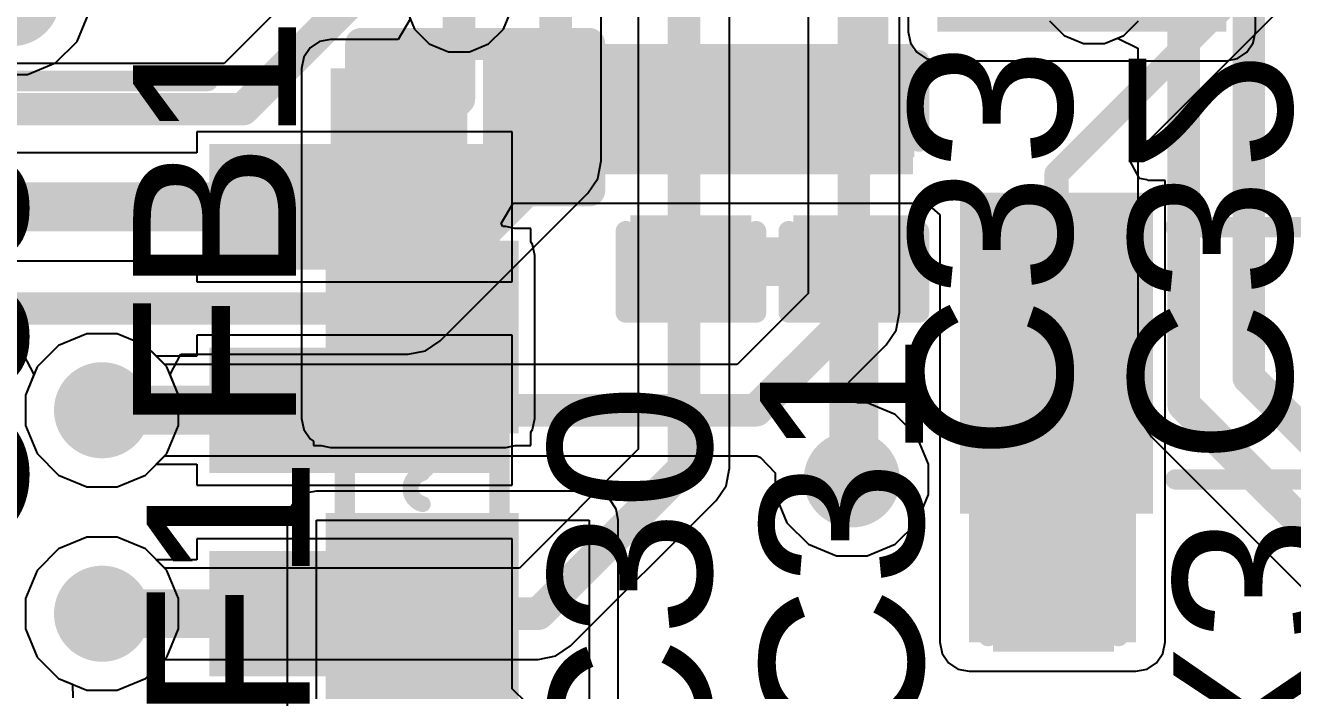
# Model space of a CAD drawing. Header units: inches. Extents: x 0 to 5376, y 0 to 5416.
# Drawn here: x 27.85 to 35.76, y 15.22 to 19.37 of the extents above; entities that cross this region are included whole.
import ezdxf

# ---------------------------------------------------------------- set-up
doc = ezdxf.new("R2010")
doc.units = ezdxf.units.IN
for name, color, linetype in [('Bottom Layer', 5, 'Continuous'), ('Bottom Overlay', 54, 'Continuous'), ('Bottom Paste', 16, 'Continuous'), ('Bottom Solder', 6, 'Continuous'), ('Layer 1', 16, 'Continuous'), ('Layer 2', 76, 'Continuous'), ('Top Layer', 1, 'Continuous'), ('Top Overlay', 2, 'Continuous'), ('Top Paste', 8, 'Continuous'), ('Top Solder', 216, 'Continuous'), ('Via Holes', 16, 'Continuous')]:
    doc.layers.add(name, color=color, linetype=linetype)
doc.styles.add('Arial', font='', dxfattribs={"height": 0.2})
doc.styles.get('Arial').set_extended_font_data('Arial')

msp = doc.modelspace()

# ---------------------------------------------------------------- hatches: boundary and pattern name
at = {"layer": 'Bottom Layer'}
for points in [[(35.3442, 20.2186), (33.5408, 20.2186), (33.5408, 19.3296), (35.3442, 19.3296)], [(29.1, 18.5274), (30.71, 18.5274), (30.71, 17.9474), (29.1, 17.9474)], [(29.1, 17.2574), (30.71, 17.2574), (30.71, 16.6774), (29.1, 16.6774)], [(29.1, 15.9874), (30.71, 15.9874), (30.71, 15.4074), (29.1, 15.4074)]]:
    msp.add_hatch(color=5, dxfattribs=at).paths.add_polyline_path(points)
h = msp.add_hatch(color=5, dxfattribs=at)
edge = h.paths.add_edge_path()
edge.add_arc((27.7693, 19.5401), 0.3, 0, 360)
h = msp.add_hatch(color=5, dxfattribs=at)
edge = h.paths.add_edge_path()
edge.add_arc((28.3302, 16.9674), 0.3, 0, 360)
h = msp.add_hatch(color=5, dxfattribs=at)
edge = h.paths.add_edge_path()
edge.add_arc((33.0074, 16.5356), 0.3, 0, 360)
h = msp.add_hatch(color=5, dxfattribs=at)
edge = h.paths.add_edge_path()
edge.add_arc((28.3302, 15.6974), 0.3, 0, 360)
at = {"layer": 'Bottom Paste'}
for points in [[(29.1, 18.5274), (30.71, 18.5274), (30.71, 17.9474), (29.1, 17.9474)], [(29.1, 17.2574), (30.71, 17.2574), (30.71, 16.6774), (29.1, 16.6774)], [(29.1, 15.9874), (30.71, 15.9874), (30.71, 15.4074), (29.1, 15.4074)]]:
    msp.add_hatch(color=16, dxfattribs=at).paths.add_polyline_path(points)
at = {"layer": 'Bottom Solder'}
for points in [[(28.9984, 18.629), (30.8116, 18.629), (30.8116, 17.8458), (28.9984, 17.8458)], [(28.9984, 17.359), (30.8116, 17.359), (30.8116, 16.5758), (28.9984, 16.5758)], [(28.9984, 16.089), (30.8116, 16.089), (30.8116, 15.3058), (28.9984, 15.3058)]]:
    msp.add_hatch(color=6, dxfattribs=at).paths.add_polyline_path(points)
at = {"layer": 'Layer 1'}
h = msp.add_hatch(color=16, dxfattribs=at)
edge = h.paths.add_edge_path()
edge.add_arc((27.7693, 19.5401), 0.3, 0, 360)
h = msp.add_hatch(color=16, dxfattribs=at)
edge = h.paths.add_edge_path()
edge.add_arc((28.3302, 16.9674), 0.3, 0, 360)
h = msp.add_hatch(color=16, dxfattribs=at)
edge = h.paths.add_edge_path()
edge.add_arc((33.0074, 16.5356), 0.3, 0, 360)
h = msp.add_hatch(color=16, dxfattribs=at)
edge = h.paths.add_edge_path()
edge.add_arc((28.3302, 15.6974), 0.3, 0, 360)
at = {"layer": 'Layer 2'}
h = msp.add_hatch(color=76, dxfattribs=at)
edge = h.paths.add_edge_path()
edge.add_arc((27.7693, 19.5401), 0.3, 0, 360)
h = msp.add_hatch(color=76, dxfattribs=at)
edge = h.paths.add_edge_path()
edge.add_arc((28.3302, 16.9674), 0.3, 0, 360)
h = msp.add_hatch(color=76, dxfattribs=at)
edge = h.paths.add_edge_path()
edge.add_arc((33.0074, 16.5356), 0.3, 0, 360)
h = msp.add_hatch(color=76, dxfattribs=at)
edge = h.paths.add_edge_path()
edge.add_arc((28.3302, 15.6974), 0.3, 0, 360)
at = {"layer": 'Top Layer'}
h = msp.add_hatch(color=1, dxfattribs=at)
edge = h.paths.add_edge_path()
edge.add_arc((27.7693, 19.5401), 0.3, 0, 360)
for points in [[(33.3884, 19.2536), (30.7722, 19.2536), (30.7722, 18.4406), (33.3884, 18.4406)], [(30.5182, 19.101), (29.7562, 19.101), (29.7562, 16.9166), (30.5182, 16.9166)], [(30.1078, 19.0964), (30.5078, 19.0964), (30.5078, 18.4964), (30.1078, 18.4964)], [(30.8078, 19.0964), (31.2078, 19.0964), (31.2078, 18.4964), (30.8078, 18.4964)], [(32.3215, 18.6059), (31.6865, 18.6059), (31.6865, 19.0631), (32.3215, 19.0631)], [(33.3375, 18.6059), (32.7025, 18.6059), (32.7025, 19.0631), (33.3375, 19.0631)], [(34.7798, 18.2372), (33.7384, 18.2372), (33.7384, 15.5194), (34.7798, 15.5194)], [(34.7846, 16.4232), (33.7846, 16.4232), (33.7846, 18.2232), (34.7846, 18.2232)], [(32.3215, 17.6661), (31.6865, 17.6661), (31.6865, 18.1233), (32.3215, 18.1233)], [(33.3375, 17.6661), (32.7025, 17.6661), (32.7025, 18.1233), (33.3375, 18.1233)], [(30.8484, 17.9326), (29.7562, 17.9326), (29.7562, 16.9166), (30.8484, 16.9166)], [(30.8276, 17.9248), (30.8276, 16.9248), (29.8276, 16.9248), (29.8276, 17.9248)], [(30.8276, 16.2248), (30.8276, 15.2248), (29.8276, 15.2248), (29.8276, 16.2248)], [(33.9471, 15.977), (34.5821, 15.977), (34.5821, 15.5198), (33.9471, 15.5198)]]:
    msp.add_hatch(color=1, dxfattribs=at).paths.add_polyline_path(points)
h = msp.add_hatch(color=1, dxfattribs=at)
edge = h.paths.add_edge_path()
edge.add_arc((28.3302, 16.9674), 0.3, 0, 360)
h = msp.add_hatch(color=1, dxfattribs=at)
edge = h.paths.add_edge_path()
edge.add_arc((33.0074, 16.5356), 0.3, 0, 360)
h = msp.add_hatch(color=1, dxfattribs=at)
edge = h.paths.add_edge_path()
edge.add_arc((28.3302, 15.6974), 0.3, 0, 360)
at = {"layer": 'Top Paste'}
for points in [[(30.1078, 19.0964), (30.5078, 19.0964), (30.5078, 18.4964), (30.1078, 18.4964)], [(30.8078, 19.0964), (31.2078, 19.0964), (31.2078, 18.4964), (30.8078, 18.4964)], [(32.3215, 18.6059), (31.6865, 18.6059), (31.6865, 19.0631), (32.3215, 19.0631)], [(33.3375, 18.6059), (32.7025, 18.6059), (32.7025, 19.0631), (33.3375, 19.0631)], [(34.7846, 16.4232), (33.7846, 16.4232), (33.7846, 18.2232), (34.7846, 18.2232)], [(32.3215, 17.6661), (31.6865, 17.6661), (31.6865, 18.1233), (32.3215, 18.1233)], [(33.3375, 17.6661), (32.7025, 17.6661), (32.7025, 18.1233), (33.3375, 18.1233)], [(30.8276, 17.9248), (30.8276, 16.9248), (29.8276, 16.9248), (29.8276, 17.9248)], [(30.8276, 16.2248), (30.8276, 15.2248), (29.8276, 15.2248), (29.8276, 16.2248)], [(33.9471, 15.977), (34.5821, 15.977), (34.5821, 15.5198), (33.9471, 15.5198)]]:
    msp.add_hatch(color=8, dxfattribs=at).paths.add_polyline_path(points)
at = {"layer": 'Top Solder'}
for points in [[(30.0062, 19.198), (30.6094, 19.198), (30.6094, 18.3948), (30.0062, 18.3948)], [(30.7062, 19.198), (31.3094, 19.198), (31.3094, 18.3948), (30.7062, 18.3948)], [(32.3815, 18.5459), (31.6265, 18.5459), (31.6265, 19.1231), (32.3815, 19.1231)], [(33.3975, 18.5459), (32.6425, 18.5459), (32.6425, 19.1231), (33.3975, 19.1231)], [(34.8862, 16.3216), (33.683, 16.3216), (33.683, 18.3248), (34.8862, 18.3248)], [(32.3815, 17.6061), (31.6265, 17.6061), (31.6265, 18.1833), (32.3815, 18.1833)], [(33.3975, 17.6061), (32.6425, 17.6061), (32.6425, 18.1833), (33.3975, 18.1833)], [(30.9292, 18.0264), (30.9292, 16.8232), (29.726, 16.8232), (29.726, 18.0264)], [(30.9292, 16.3264), (30.9292, 15.1232), (29.726, 15.1232), (29.726, 16.3264)], [(33.8871, 16.037), (34.6421, 16.037), (34.6421, 15.4598), (33.8871, 15.4598)]]:
    msp.add_hatch(color=216, dxfattribs=at).paths.add_polyline_path(points)
at = {"layer": 'Via Holes'}
h = msp.add_hatch(color=7, dxfattribs=at)
edge = h.paths.add_edge_path()
edge.add_arc((28.3302, 16.9674), 0.15, 0, 360)
h = msp.add_hatch(color=7, dxfattribs=at)
edge = h.paths.add_edge_path()
edge.add_arc((33.0074, 16.5356), 0.15, 0, 360)
h = msp.add_hatch(color=7, dxfattribs=at)
edge = h.paths.add_edge_path()
edge.add_arc((28.3302, 15.6974), 0.15, 0, 360)

# ---------------------------------------------------------------- linework, layer by layer
at = {"layer": 'Bottom Layer'}
for p, q in [((33.3595, 20.2186), (33.3595, 19.3296)), ((35.5255, 19.3296), (35.5255, 20.2186)), ((30.2284, 19.4674), (30.2783, 19.3469)), ((30.8341, 19.3469), (30.884, 19.4674)), ((30.2783, 19.3469), (30.3705, 19.2547)), ((30.7419, 19.2547), (30.8341, 19.3469)), ((33.3595, 19.3296), (33.3733, 19.2602)), ((35.5117, 19.2602), (35.5255, 19.3296)), ((30.3705, 19.2547), (30.491, 19.2048)), ((30.6214, 19.2048), (30.7419, 19.2547)), ((33.3733, 19.2602), (33.4126, 19.2014)), ((35.4724, 19.2014), (35.5117, 19.2602)), ((30.491, 19.2048), (30.6214, 19.2048)), ((33.4126, 19.2014), (33.4714, 19.1621)), ((33.4714, 19.1621), (33.5408, 19.1483)), ((33.5408, 19.1483), (35.3442, 19.1483)), ((35.3442, 19.1483), (35.4136, 19.1621)), ((35.4136, 19.1621), (35.4724, 19.2014)), ((30.8878, 18.7052), (28.9222, 18.7052)), ((28.9222, 18.7052), (28.9222, 18.5741)), ((30.8878, 17.7696), (30.8878, 18.7052)), ((28.9222, 18.5741), (27.3774, 18.5741)), ((27.3687, 17.9007), (28.9222, 17.9007)), ((28.9222, 17.9007), (28.9222, 17.7696)), ((28.9222, 17.7696), (30.8878, 17.7696)), ((28.2352, 17.4452), (28.0595, 17.3725)), ((28.4252, 17.4452), (28.2352, 17.4452)), ((28.6008, 17.3725), (28.4252, 17.4452)), ((30.8878, 17.4352), (28.9222, 17.4352)), ((28.9222, 17.4352), (28.9222, 17.3041)), ((30.8878, 16.4996), (30.8878, 17.4352)), ((28.0595, 17.3725), (27.9251, 17.2381)), ((28.6692, 17.3041), (28.6008, 17.3725)), ((27.9251, 17.2381), (27.8524, 17.0624)), ((28.9222, 17.3041), (28.6692, 17.3041)), ((27.8524, 17.0624), (27.8524, 16.8724)), ((27.8524, 16.8724), (27.9251, 16.6967)), ((27.9251, 16.6967), (28.0595, 16.5623)), ((28.6008, 16.5623), (28.6692, 16.6307)), ((28.6692, 16.6307), (28.9222, 16.6307)), ((28.9222, 16.6307), (28.9222, 16.4996)), ((28.0595, 16.5623), (28.2352, 16.4896)), ((28.4252, 16.4896), (28.6008, 16.5623)), ((28.2352, 16.4896), (28.4252, 16.4896)), ((28.9222, 16.4996), (30.8878, 16.4996)), ((28.2352, 16.1752), (28.0595, 16.1025)), ((28.4252, 16.1752), (28.2352, 16.1752)), ((28.6008, 16.1025), (28.4252, 16.1752)), ((30.8878, 16.1652), (28.9222, 16.1652)), ((28.9222, 16.1652), (28.9222, 16.0341)), ((30.8878, 15.2689), (30.8878, 16.1652)), ((28.0595, 16.1025), (27.9251, 15.9681)), ((28.6692, 16.0341), (28.6008, 16.1025)), ((28.9222, 16.0341), (28.6692, 16.0341)), ((27.9251, 15.9681), (27.8524, 15.7924)), ((27.8524, 15.7924), (27.8524, 15.6024)), ((27.8524, 15.6024), (27.9251, 15.4267)), ((27.9251, 15.4267), (28.0595, 15.2923)), ((28.0595, 15.2923), (28.1456, 15.2567)), ((30.8878, 15.2296), (30.8878, 15.2689)), ((28.1456, 15.2567), (28.1485, 15.1715)), ((30.9785, 15.1419), (30.8878, 15.2296))]:
    msp.add_line(p, q, dxfattribs=at)
for points in [[(27.0384, 18.2374, 0.3048, 0.3048, 0), (29.905, 18.2374, 0.3048, 0.3048, 0)], [(28.3302, 16.9674, 0.3048, 0.3048, 0), (29.905, 16.9674, 0.3048, 0.3048, 0)], [(28.3302, 15.6974, 0.3048, 0.3048, 0), (29.905, 15.6974, 0.3048, 0.3048, 0)]]:
    msp.add_lwpolyline(points, format="xyseb", dxfattribs=at)
for points in [[(29.8288, 18.2374, 0.1524, 0.1524, 1), (29.9812, 18.2374, 0.1524, 0.1524, 1)], [(28.254, 16.9674, 0.1524, 0.1524, 1), (28.4064, 16.9674, 0.1524, 0.1524, 1)], [(29.8288, 16.9674, 0.1524, 0.1524, 1), (29.9812, 16.9674, 0.1524, 0.1524, 1)], [(28.254, 15.6974, 0.1524, 0.1524, 1), (28.4064, 15.6974, 0.1524, 0.1524, 1)], [(29.8288, 15.6974, 0.1524, 0.1524, 1), (29.9812, 15.6974, 0.1524, 0.1524, 1)]]:
    msp.add_lwpolyline(points, format="xyseb", close=True, dxfattribs=at)
at = {"layer": 'Bottom Overlay'}
msp.add_lwpolyline([(23.61, 19.0224, 0.127, 0.127, 0), (28.99, 19.0224, 0.127, 0.127, 0)], format="xyseb", dxfattribs=at)
msp.add_lwpolyline([(28.9582, 19.0224, 0.0635, 0.0635, 1), (29.0217, 19.0224, 0.0635, 0.0635, 1)], format="xyseb", close=True, dxfattribs=at)
at = {"layer": 'Layer 1'}
for p, q in [((30.0202, 20.0605), (29.0914, 19.1317)), ((31.4447, 18.5234), (31.4447, 19.8187)), ((31.6749, 19.8284), (31.6749, 16.7236)), ((32.2447, 16.6056), (32.2447, 19.8284)), ((34.2407, 19.3981), (34.3329, 19.3059)), ((34.7043, 19.3059), (34.7965, 19.3981)), ((34.3329, 19.3059), (34.4534, 19.256)), ((34.5838, 19.256), (34.7043, 19.3059)), ((34.4534, 19.256), (34.5838, 19.256)), ((29.0914, 19.1317), (26.6064, 19.1317)), ((31.423, 18.4144), (31.4447, 18.5234)), ((31.3612, 18.322), (31.423, 18.4144)), ((30.4402, 17.401), (31.3612, 18.322)), ((31.3612, 18.322), (31.3612, 18.322)), ((30.3478, 17.3392), (30.4402, 17.401)), ((27.8387, 17.3175), (27.9055, 17.1905)), ((28.7549, 17.1905), (28.8217, 17.3175)), ((28.8217, 17.3175), (30.2388, 17.3175)), ((30.2388, 17.3175), (30.3478, 17.3392)), ((30.2388, 17.3175), (30.2388, 17.3175)), ((27.9055, 17.1905), (27.8524, 17.0624)), ((28.808, 17.0624), (28.7549, 17.1905)), ((27.8524, 17.0624), (27.8524, 16.8724)), ((28.808, 16.8724), (28.808, 17.0624)), ((27.8524, 16.8724), (27.9251, 16.6967)), ((28.7353, 16.6967), (28.808, 16.8724)), ((27.9251, 16.6967), (28.0595, 16.5623)), ((28.6008, 16.5623), (28.7353, 16.6967)), ((31.6749, 16.7236), (30.9336, 15.9823)), ((32.223, 16.4966), (32.2447, 16.6056)), ((32.2447, 16.6056), (32.2447, 16.6056)), ((28.0595, 16.5623), (28.2352, 16.4896)), ((28.4252, 16.4896), (28.6008, 16.5623)), ((28.2352, 16.4896), (28.4252, 16.4896)), ((32.1612, 16.4042), (32.223, 16.4966)), ((31.253, 15.496), (32.1612, 16.4042)), ((32.1612, 16.4042), (32.1612, 16.4042)), ((28.2352, 16.1752), (28.0595, 16.1025)), ((28.4252, 16.1752), (28.2352, 16.1752)), ((28.6008, 16.1025), (28.4252, 16.1752)), ((28.0595, 16.1025), (27.9251, 15.9681)), ((28.721, 15.9823), (28.6008, 16.1025)), ((30.9336, 15.9823), (28.721, 15.9823)), ((27.9251, 15.9681), (27.8524, 15.7924)), ((27.8524, 15.7924), (27.8524, 15.6024)), ((27.8524, 15.6024), (27.9251, 15.4267)), ((31.1606, 15.4342), (31.253, 15.496)), ((27.9251, 15.4267), (28.0595, 15.2923)), ((31.0516, 15.4125), (31.1606, 15.4342)), ((28.6008, 15.2923), (28.721, 15.4125)), ((28.721, 15.4125), (31.0516, 15.4125)), ((31.0516, 15.4125), (31.0516, 15.4125)), ((28.0595, 15.2923), (28.2352, 15.2196)), ((28.4252, 15.2196), (28.6008, 15.2923)), ((28.2352, 15.2196), (28.4252, 15.2196))]:
    msp.add_line(p, q, dxfattribs=at)
for points in [[(29.2094, 18.8468, 0.2032, 0.2032, 0), (30.7334, 20.3708, 0.2032, 0.2032, 0)], [(31.1598, 18.5234, 0.2032, 0.2032, 0), (31.1598, 19.9932, 0.2032, 0.2032, 0)], [(31.9598, 16.6056, 0.2032, 0.2032, 0), (31.9598, 19.9972, 0.2032, 0.2032, 0)], [(30.5562, 18.9104, 0.2032, 0.2032, 0), (30.5562, 19.5326, 0.2032, 0.2032, 0)], [(29.8876, 18.2418, 0.2032, 0.2032, 0), (30.5562, 18.9104, 0.2032, 0.2032, 0)], [(26.6064, 18.8468, 0.2032, 0.2032, 0), (29.2094, 18.8468, 0.2032, 0.2032, 0)], [(30.2388, 17.6024, 0.2032, 0.2032, 0), (31.1598, 18.5234, 0.2032, 0.2032, 0)], [(27.034, 18.2418, 0.2032, 0.2032, 0), (29.8876, 18.2418, 0.2032, 0.2032, 0)], [(27.1654, 17.6024, 0.2032, 0.2032, 0), (30.2388, 17.6024, 0.2032, 0.2032, 0)], [(31.0516, 15.6974, 0.2032, 0.2032, 0), (31.9598, 16.6056, 0.2032, 0.2032, 0)], [(28.3302, 15.6974, 0.2032, 0.2032, 0), (31.0516, 15.6974, 0.2032, 0.2032, 0)]]:
    msp.add_lwpolyline(points, format="xyseb", dxfattribs=at)
for points in [[(30.5054, 18.9104, 0.1016, 0.1016, 1), (30.607, 18.9104, 0.1016, 0.1016, 1)], [(30.5054, 18.9104, 0.1016, 0.1016, 1), (30.607, 18.9104, 0.1016, 0.1016, 1)], [(29.1586, 18.8468, 0.1016, 0.1016, 1), (29.2602, 18.8468, 0.1016, 0.1016, 1)], [(29.1586, 18.8468, 0.1016, 0.1016, 1), (29.2602, 18.8468, 0.1016, 0.1016, 1)], [(31.109, 18.5234, 0.1016, 0.1016, 1), (31.2106, 18.5234, 0.1016, 0.1016, 1)], [(31.109, 18.5234, 0.1016, 0.1016, 1), (31.2106, 18.5234, 0.1016, 0.1016, 1)], [(29.8368, 18.2418, 0.1016, 0.1016, 1), (29.9384, 18.2418, 0.1016, 0.1016, 1)], [(29.8368, 18.2418, 0.1016, 0.1016, 1), (29.9384, 18.2418, 0.1016, 0.1016, 1)], [(30.188, 17.6024, 0.1016, 0.1016, 1), (30.2896, 17.6024, 0.1016, 0.1016, 1)], [(30.188, 17.6024, 0.1016, 0.1016, 1), (30.2896, 17.6024, 0.1016, 0.1016, 1)], [(31.909, 16.6056, 0.1016, 0.1016, 1), (32.0106, 16.6056, 0.1016, 0.1016, 1)], [(31.909, 16.6056, 0.1016, 0.1016, 1), (32.0106, 16.6056, 0.1016, 0.1016, 1)], [(28.2794, 15.6974, 0.1016, 0.1016, 1), (28.381, 15.6974, 0.1016, 0.1016, 1)], [(31.0008, 15.6974, 0.1016, 0.1016, 1), (31.1024, 15.6974, 0.1016, 0.1016, 1)], [(31.0008, 15.6974, 0.1016, 0.1016, 1), (31.1024, 15.6974, 0.1016, 0.1016, 1)]]:
    msp.add_lwpolyline(points, format="xyseb", close=True, dxfattribs=at)
at = {"layer": 'Layer 2'}
for p, q in [((33.3049, 17.5772), (33.3049, 20.537)), ((32.7351, 20.419), (32.7351, 17.6952)), ((30.2284, 19.4674), (30.2783, 19.3469)), ((30.8341, 19.3469), (30.884, 19.4674)), ((28.1744, 19.2694), (28.2471, 19.445)), ((34.2407, 19.3981), (34.3329, 19.3059)), ((30.2783, 19.3469), (30.3705, 19.2547)), ((30.7419, 19.2547), (30.8341, 19.3469)), ((34.3329, 19.3059), (34.4534, 19.256)), ((34.5838, 19.256), (34.6655, 19.2899)), ((34.6655, 19.2899), (34.7925, 19.2282)), ((28.0399, 19.135), (28.1744, 19.2694)), ((30.3705, 19.2547), (30.491, 19.2048)), ((30.6214, 19.2048), (30.7419, 19.2547)), ((34.4534, 19.256), (34.5838, 19.256)), ((34.7925, 19.2282), (34.7925, 17.0021)), ((27.8643, 19.0623), (28.0399, 19.135)), ((30.491, 19.2048), (30.6214, 19.2048)), ((27.6743, 19.0623), (27.8643, 19.0623)), ((32.7351, 17.6952), (32.2922, 17.2523)), ((33.2832, 17.4682), (33.3049, 17.5772)), ((33.3049, 17.5772), (33.3049, 17.5772)), ((28.2352, 17.4452), (28.0595, 17.3725)), ((28.4252, 17.4452), (28.2352, 17.4452)), ((28.6008, 17.3725), (28.4252, 17.4452)), ((33.2214, 17.3758), (33.2832, 17.4682)), ((28.0595, 17.3725), (27.9251, 17.2381)), ((28.721, 17.2523), (28.6008, 17.3725)), ((32.9861, 17.1404), (33.2214, 17.3758)), ((27.9251, 17.2381), (27.8524, 17.0624)), ((32.2922, 17.2523), (28.721, 17.2523)), ((33.0387, 17.0134), (32.9861, 17.1404)), ((27.8524, 17.0624), (27.8524, 16.8724)), ((33.1024, 17.0134), (33.0387, 17.0134)), ((33.2781, 16.9407), (33.1024, 17.0134)), ((34.7925, 17.0021), (34.7925, 17.0021)), ((34.7925, 17.0021), (34.8142, 16.893)), ((33.4125, 16.8063), (33.2781, 16.9407)), ((27.8524, 16.8724), (27.9251, 16.6967)), ((34.8142, 16.893), (34.876, 16.8006)), ((33.4852, 16.6306), (33.4125, 16.8063)), ((34.876, 16.8006), (36.8986, 14.778)), ((27.9251, 16.6967), (28.0595, 16.5623)), ((28.6008, 16.5623), (28.721, 16.6825)), ((28.721, 16.6825), (32.4102, 16.6825)), ((32.4102, 16.6825), (32.4139, 16.6833)), ((32.4102, 16.6825), (32.4102, 16.6825)), ((32.4139, 16.6833), (32.438, 16.6723)), ((32.438, 16.6723), (32.5296, 16.5768)), ((33.4852, 16.4406), (33.4852, 16.6306)), ((28.0595, 16.5623), (28.2352, 16.4896)), ((28.4252, 16.4896), (28.6008, 16.5623)), ((32.5296, 16.5768), (32.5296, 16.4406)), ((28.2352, 16.4896), (28.4252, 16.4896)), ((32.5296, 16.4406), (32.6023, 16.2649)), ((33.4125, 16.2649), (33.4852, 16.4406)), ((32.6023, 16.2649), (32.7367, 16.1305)), ((33.2781, 16.1305), (33.4125, 16.2649)), ((28.2352, 16.1752), (28.0595, 16.1025)), ((28.4252, 16.1752), (28.2352, 16.1752)), ((28.6008, 16.1025), (28.4252, 16.1752)), ((32.7367, 16.1305), (32.9124, 16.0578)), ((33.1024, 16.0578), (33.2781, 16.1305)), ((28.0595, 16.1025), (27.9251, 15.9681)), ((28.7353, 15.9681), (28.6008, 16.1025)), ((32.9124, 16.0578), (33.1024, 16.0578)), ((27.9251, 15.9681), (27.8524, 15.7924)), ((28.808, 15.7924), (28.7353, 15.9681)), ((27.8524, 15.7924), (27.8524, 15.6024)), ((28.808, 15.6024), (28.808, 15.7924)), ((27.8524, 15.6024), (27.9251, 15.4267)), ((28.7353, 15.4267), (28.808, 15.6024)), ((27.9251, 15.4267), (28.0595, 15.2923)), ((28.6008, 15.2923), (28.7353, 15.4267)), ((28.0595, 15.2923), (28.2352, 15.2196)), ((28.4252, 15.2196), (28.6008, 15.2923)), ((28.2352, 15.2196), (28.4252, 15.2196))]:
    msp.add_line(p, q, dxfattribs=at)
for points in [[(35.4838, 17.1704, 0.2032, 0.2032, 0), (35.4838, 21.7591, 0.2032, 0.2032, 0)], [(35.0774, 17.0021, 0.2032, 0.2032, 0), (35.0774, 21.5908, 0.2032, 0.2032, 0)], [(33.02, 17.5772, 0.2032, 0.2032, 0), (33.02, 20.537, 0.2032, 0.2032, 0)], [(32.4102, 16.9674, 0.2032, 0.2032, 0), (33.02, 17.5772, 0.2032, 0.2032, 0)], [(35.4838, 17.1704, 0.2032, 0.2032, 0), (41.148, 11.5062, 0.2032, 0.2032, 0)], [(35.0774, 17.0021, 0.2032, 0.2032, 0), (40.9797, 11.0998, 0.2032, 0.2032, 0)], [(28.3302, 16.9674, 0.2032, 0.2032, 0), (32.4102, 16.9674, 0.2032, 0.2032, 0)]]:
    msp.add_lwpolyline(points, format="xyseb", dxfattribs=at)
for points in [[(32.9692, 17.5772, 0.1016, 0.1016, 1), (33.0708, 17.5772, 0.1016, 0.1016, 1)], [(32.9692, 17.5772, 0.1016, 0.1016, 1), (33.0708, 17.5772, 0.1016, 0.1016, 1)], [(35.433, 17.1704, 0.1016, 0.1016, 1), (35.5346, 17.1704, 0.1016, 0.1016, 1)], [(35.433, 17.1704, 0.1016, 0.1016, 1), (35.5346, 17.1704, 0.1016, 0.1016, 1)], [(35.0266, 17.0021, 0.1016, 0.1016, 1), (35.1282, 17.0021, 0.1016, 0.1016, 1)], [(35.0266, 17.0021, 0.1016, 0.1016, 1), (35.1282, 17.0021, 0.1016, 0.1016, 1)], [(28.2794, 16.9674, 0.1016, 0.1016, 1), (28.381, 16.9674, 0.1016, 0.1016, 1)], [(32.3594, 16.9674, 0.1016, 0.1016, 1), (32.461, 16.9674, 0.1016, 0.1016, 1)], [(32.3594, 16.9674, 0.1016, 0.1016, 1), (32.461, 16.9674, 0.1016, 0.1016, 1)]]:
    msp.add_lwpolyline(points, format="xyseb", close=True, dxfattribs=at)
at = {"layer": 'Top Layer'}
for p, q in [((34.7388, 18.53), (35.6657, 19.4568)), ((30.2525, 19.4093), (30.177, 19.2823)), ((29.628, 19.2292), (29.5887, 19.1704)), ((29.6868, 19.2685), (29.628, 19.2292)), ((29.7562, 19.2823), (29.6868, 19.2685)), ((30.177, 19.2823), (29.7562, 19.2823)), ((29.5887, 19.1704), (29.5749, 19.101)), ((29.5749, 19.101), (29.5749, 17.9326)), ((34.8024, 18.414), (34.7388, 18.53)), ((34.8492, 18.4047), (34.8024, 18.414)), ((34.8547, 18.401), (34.8492, 18.4047)), ((34.9624, 18.401), (34.8547, 18.401)), ((34.9624, 16.2454), (34.9624, 18.401)), ((33.3884, 18.2593), (33.4338, 18.2684)), ((33.4338, 18.2684), (33.4557, 18.2628)), ((33.4557, 18.2628), (33.5074, 18.23)), ((30.8204, 18.1323), (30.8954, 18.2593)), ((30.8954, 18.2593), (33.3884, 18.2593)), ((33.5074, 18.23), (33.5571, 18.1868)), ((33.5571, 18.1868), (33.5571, 15.5194)), ((30.8305, 18.1139), (30.8204, 18.1323)), ((30.8484, 18.1139), (30.8305, 18.1139)), ((30.9051, 18.1026), (30.8484, 18.1139)), ((31.0054, 18.1026), (30.9051, 18.1026)), ((31.0054, 18.0177), (31.0054, 18.1026)), ((31.0159, 18.002), (31.0054, 18.0177)), ((31.0297, 17.9326), (31.0159, 18.002)), ((29.5749, 17.9326), (29.5749, 16.9166)), ((31.0297, 16.9166), (31.0297, 17.9326)), ((28.2352, 17.4452), (28.0595, 17.3725)), ((28.4252, 17.4452), (28.2352, 17.4452)), ((28.6008, 17.3725), (28.4252, 17.4452)), ((28.0595, 17.3725), (27.9251, 17.2381)), ((28.7353, 17.2381), (28.6008, 17.3725)), ((27.9251, 17.2381), (27.8524, 17.0624)), ((28.808, 17.0624), (28.7353, 17.2381)), ((27.8524, 17.0624), (27.8524, 16.8724)), ((28.808, 16.8724), (28.808, 17.0624)), ((27.8524, 16.8724), (27.9251, 16.6967)), ((28.7353, 16.6967), (28.808, 16.8724)), ((29.5749, 16.9166), (29.5887, 16.8472)), ((29.5887, 16.8472), (29.628, 16.7884)), ((31.0054, 16.8315), (31.0159, 16.8472)), ((31.0159, 16.8472), (31.0297, 16.9166)), ((29.628, 16.7884), (29.6498, 16.7739)), ((29.6498, 16.7739), (29.6498, 16.747)), ((31.0054, 16.747), (31.0054, 16.8315)), ((27.9251, 16.6967), (28.0595, 16.5623)), ((28.6008, 16.5623), (28.7353, 16.6967)), ((29.6498, 16.747), (29.6975, 16.747)), ((29.6975, 16.747), (29.7562, 16.7353)), ((29.7562, 16.7353), (30.8484, 16.7353)), ((30.8484, 16.7353), (30.9071, 16.747)), ((30.9071, 16.747), (31.0054, 16.747)), ((28.0595, 16.5623), (28.2352, 16.4896)), ((28.4252, 16.4896), (28.6008, 16.5623)), ((28.2352, 16.4896), (28.4252, 16.4896)), ((29.5978, 16.4489), (29.539, 16.4096)), ((29.6672, 16.4627), (29.5978, 16.4489)), ((31.369, 16.4627), (29.6672, 16.4627)), ((31.4384, 16.4489), (31.369, 16.4627)), ((31.4972, 16.4096), (31.4384, 16.4489)), ((29.539, 16.4096), (29.4997, 16.3508)), ((31.5365, 16.3508), (31.4972, 16.4096)), ((29.4997, 16.3508), (29.4859, 16.2814)), ((31.5503, 16.2814), (31.5365, 16.3508)), ((29.4859, 16.2814), (29.4859, 13.5705)), ((29.6672, 9.2964), (29.6672, 16.2814)), ((29.6672, 16.2814), (31.369, 16.2814)), ((31.369, 16.2814), (31.369, 13.3738)), ((31.5503, 13.3738), (31.5503, 16.2814)), ((34.9611, 15.5194), (34.9611, 16.2454)), ((34.9611, 16.2454), (34.9624, 16.2454)), ((28.2352, 16.1752), (28.0595, 16.1025)), ((28.4252, 16.1752), (28.2352, 16.1752)), ((28.6008, 16.1025), (28.4252, 16.1752)), ((28.0595, 16.1025), (27.9251, 15.9681)), ((28.7353, 15.9681), (28.6008, 16.1025)), ((27.9251, 15.9681), (27.8524, 15.7924)), ((28.808, 15.7924), (28.7353, 15.9681)), ((27.8524, 15.7924), (27.8524, 15.6024)), ((28.808, 15.6024), (28.808, 15.7924)), ((27.8524, 15.6024), (27.9251, 15.4267)), ((28.7353, 15.4267), (28.808, 15.6024)), ((33.5571, 15.5194), (33.5709, 15.45)), ((34.9473, 15.45), (34.9611, 15.5194)), ((27.9251, 15.4267), (28.0595, 15.2923)), ((28.6008, 15.2923), (28.7353, 15.4267)), ((33.5709, 15.45), (33.6102, 15.3912)), ((34.908, 15.3912), (34.9473, 15.45)), ((33.6102, 15.3912), (33.669, 15.3519)), ((33.669, 15.3519), (33.7384, 15.3381)), ((33.7384, 15.3381), (34.7798, 15.3381)), ((34.7798, 15.3381), (34.8492, 15.3519)), ((34.8492, 15.3519), (34.908, 15.3912)), ((28.0595, 15.2923), (28.2352, 15.2196)), ((28.4252, 15.2196), (28.6008, 15.2923)), ((28.2352, 15.2196), (28.4252, 15.2196))]:
    msp.add_line(p, q, dxfattribs=at)
for points in [[(33.1598, 18.9743, 0.1524, 0.1524, 0), (33.1598, 20.3972, 0.1524, 0.1524, 0)], [(34.2846, 18.442, 0.1524, 0.1524, 0), (35.5598, 19.7172, 0.1524, 0.1524, 0)], [(33.02, 18.8345, 0.1524, 0.1524, 0), (33.1598, 18.9743, 0.1524, 0.1524, 0)], [(34.2846, 17.3232, 0.1524, 0.1524, 0), (34.2846, 18.442, 0.1524, 0.1524, 0)], [(32.004, 17.8947, 0.3048, 0.3048, 0), (33.02, 17.8947, 0.3048, 0.3048, 0)], [(33.02, 16.5482, 0.3048, 0.3048, 0), (33.02, 17.8947, 0.3048, 0.3048, 0)], [(33.0074, 16.5356, 0.3048, 0.3048, 0), (33.02, 16.5482, 0.3048, 0.3048, 0)]]:
    msp.add_lwpolyline(points, format="xyseb", dxfattribs=at)
for points in [[(33.1217, 18.9743, 0.0762, 0.0762, 1), (33.1979, 18.9743, 0.0762, 0.0762, 1)], [(33.1217, 18.9743, 0.0762, 0.0762, 1), (33.1979, 18.9743, 0.0762, 0.0762, 1)], [(32.9819, 18.8345, 0.0762, 0.0762, 1), (33.0581, 18.8345, 0.0762, 0.0762, 1)], [(34.2465, 18.442, 0.0762, 0.0762, 1), (34.3227, 18.442, 0.0762, 0.0762, 1)], [(34.2465, 18.442, 0.0762, 0.0762, 1), (34.3227, 18.442, 0.0762, 0.0762, 1)], [(31.9278, 17.8947, 0.1524, 0.1524, 1), (32.0802, 17.8947, 0.1524, 0.1524, 1)], [(32.9438, 17.8947, 0.1524, 0.1524, 1), (33.0962, 17.8947, 0.1524, 0.1524, 1)], [(32.9438, 17.8947, 0.1524, 0.1524, 1), (33.0962, 17.8947, 0.1524, 0.1524, 1)], [(34.2465, 17.3232, 0.0762, 0.0762, 1), (34.3227, 17.3232, 0.0762, 0.0762, 1)], [(32.9312, 16.5356, 0.1524, 0.1524, 1), (33.0836, 16.5356, 0.1524, 0.1524, 1)], [(32.9438, 16.5482, 0.1524, 0.1524, 1), (33.0962, 16.5482, 0.1524, 0.1524, 1)], [(32.9438, 16.5482, 0.1524, 0.1524, 1), (33.0962, 16.5482, 0.1524, 0.1524, 1)]]:
    msp.add_lwpolyline(points, format="xyseb", close=True, dxfattribs=at)
at = {"layer": 'Top Overlay'}
for points in [[(29.9466, 19.2536, 0.2, 0.2, 0), (30.353, 19.2536, 0.2, 0.2, 0)], [(29.9466, 18.3392, 0.2, 0.2, 0), (29.9466, 19.2536, 0.2, 0.2, 0)], [(30.353, 19.2536, 0.2, 0.2, 0), (31.369, 19.2536, 0.2, 0.2, 0)], [(31.369, 18.3392, 0.2, 0.2, 0), (31.369, 19.2536, 0.2, 0.2, 0)], [(31.5976, 19.152, 0.127, 0.127, 0), (32.4104, 19.152, 0.127, 0.127, 0)], [(31.5976, 18.644, 0.127, 0.127, 0), (31.5976, 19.152, 0.127, 0.127, 0)], [(32.4104, 18.644, 0.127, 0.127, 0), (32.4104, 19.152, 0.127, 0.127, 0)], [(32.6136, 19.152, 0.127, 0.127, 0), (33.4264, 19.152, 0.127, 0.127, 0)], [(32.6136, 18.644, 0.127, 0.127, 0), (32.6136, 19.152, 0.127, 0.127, 0)], [(33.4264, 18.644, 0.127, 0.127, 0), (33.4264, 19.152, 0.127, 0.127, 0)], [(29.9466, 18.3392, 0.2, 0.2, 0), (30.353, 18.3392, 0.2, 0.2, 0)], [(30.353, 18.3392, 0.2, 0.2, 0), (31.369, 18.3392, 0.2, 0.2, 0)], [(31.5976, 17.5772, 0.127, 0.127, 0), (31.5976, 18.0852, 0.127, 0.127, 0)], [(32.4104, 17.5772, 0.127, 0.127, 0), (32.4104, 18.0852, 0.127, 0.127, 0)], [(32.6136, 17.5772, 0.127, 0.127, 0), (32.6136, 18.0852, 0.127, 0.127, 0)], [(33.4264, 17.5772, 0.127, 0.127, 0), (33.4264, 18.0852, 0.127, 0.127, 0)], [(35.0266, 18.1106, 0.127, 0.127, 0), (36.0426, 18.1106, 0.127, 0.127, 0)], [(31.5976, 17.5772, 0.127, 0.127, 0), (32.4104, 17.5772, 0.127, 0.127, 0)], [(32.6136, 17.5772, 0.127, 0.127, 0), (33.4264, 17.5772, 0.127, 0.127, 0)], [(29.845, 16.3208, 0.127, 0.127, 0), (29.845, 16.8288, 0.127, 0.127, 0)], [(30.8102, 16.3208, 0.127, 0.127, 0), (30.8102, 16.8288, 0.127, 0.127, 0)], [(30.2816, 16.7711, 0.1, 0.1, -0.784117), (30.3256, 16.5819, 0.1, 0.1, 0)], [(30.3302, 16.3815, 0.1, 0.1, -0.770164), (30.3276, 16.5748, 0.1, 0.1, 0)], [(35.0266, 16.5358, 0.127, 0.127, 0), (36.0426, 16.5358, 0.127, 0.127, 0)], [(33.8582, 15.5579, 0.127, 0.127, 0), (33.8582, 16.0659, 0.127, 0.127, 0)], [(33.8582, 16.0659, 0.127, 0.127, 0), (34.671, 16.0659, 0.127, 0.127, 0)], [(34.671, 15.5579, 0.127, 0.127, 0), (34.671, 16.0659, 0.127, 0.127, 0)]]:
    msp.add_lwpolyline(points, format="xyseb", dxfattribs=at)
for points in [[(29.8966, 19.2536, 0.1, 0.1, 1), (29.9966, 19.2536, 0.1, 0.1, 1)], [(29.8966, 19.2536, 0.1, 0.1, 1), (29.9966, 19.2536, 0.1, 0.1, 1)], [(30.303, 19.2536, 0.1, 0.1, 1), (30.403, 19.2536, 0.1, 0.1, 1)], [(30.303, 19.2536, 0.1, 0.1, 1), (30.403, 19.2536, 0.1, 0.1, 1)], [(31.319, 19.2536, 0.1, 0.1, 1), (31.419, 19.2536, 0.1, 0.1, 1)], [(31.319, 19.2536, 0.1, 0.1, 1), (31.419, 19.2536, 0.1, 0.1, 1)], [(31.5659, 19.152, 0.0635, 0.0635, 1), (31.6293, 19.152, 0.0635, 0.0635, 1)], [(31.5659, 19.152, 0.0635, 0.0635, 1), (31.6293, 19.152, 0.0635, 0.0635, 1)], [(32.3787, 19.152, 0.0635, 0.0635, 1), (32.4421, 19.152, 0.0635, 0.0635, 1)], [(32.3787, 19.152, 0.0635, 0.0635, 1), (32.4421, 19.152, 0.0635, 0.0635, 1)], [(32.5819, 19.152, 0.0635, 0.0635, 1), (32.6454, 19.152, 0.0635, 0.0635, 1)], [(32.5819, 19.152, 0.0635, 0.0635, 1), (32.6454, 19.152, 0.0635, 0.0635, 1)], [(33.3946, 19.152, 0.0635, 0.0635, 1), (33.4582, 19.152, 0.0635, 0.0635, 1)], [(33.3946, 19.152, 0.0635, 0.0635, 1), (33.4582, 19.152, 0.0635, 0.0635, 1)], [(31.5659, 18.644, 0.0635, 0.0635, 1), (31.6293, 18.644, 0.0635, 0.0635, 1)], [(32.3787, 18.644, 0.0635, 0.0635, 1), (32.4421, 18.644, 0.0635, 0.0635, 1)], [(32.5819, 18.644, 0.0635, 0.0635, 1), (32.6454, 18.644, 0.0635, 0.0635, 1)], [(33.3946, 18.644, 0.0635, 0.0635, 1), (33.4582, 18.644, 0.0635, 0.0635, 1)], [(29.8966, 18.3392, 0.1, 0.1, 1), (29.9966, 18.3392, 0.1, 0.1, 1)], [(29.8966, 18.3392, 0.1, 0.1, 1), (29.9966, 18.3392, 0.1, 0.1, 1)], [(30.303, 18.3392, 0.1, 0.1, 1), (30.403, 18.3392, 0.1, 0.1, 1)], [(30.303, 18.3392, 0.1, 0.1, 1), (30.403, 18.3392, 0.1, 0.1, 1)], [(31.319, 18.3392, 0.1, 0.1, 1), (31.419, 18.3392, 0.1, 0.1, 1)], [(31.319, 18.3392, 0.1, 0.1, 1), (31.419, 18.3392, 0.1, 0.1, 1)], [(31.5659, 18.0852, 0.0635, 0.0635, 1), (31.6293, 18.0852, 0.0635, 0.0635, 1)], [(32.3787, 18.0852, 0.0635, 0.0635, 1), (32.4421, 18.0852, 0.0635, 0.0635, 1)], [(32.5819, 18.0852, 0.0635, 0.0635, 1), (32.6454, 18.0852, 0.0635, 0.0635, 1)], [(33.3946, 18.0852, 0.0635, 0.0635, 1), (33.4582, 18.0852, 0.0635, 0.0635, 1)], [(34.9948, 18.1106, 0.0635, 0.0635, 1), (35.0583, 18.1106, 0.0635, 0.0635, 1)], [(31.5659, 17.5772, 0.0635, 0.0635, 1), (31.6293, 17.5772, 0.0635, 0.0635, 1)], [(31.5659, 17.5772, 0.0635, 0.0635, 1), (31.6293, 17.5772, 0.0635, 0.0635, 1)], [(32.3787, 17.5772, 0.0635, 0.0635, 1), (32.4421, 17.5772, 0.0635, 0.0635, 1)], [(32.3787, 17.5772, 0.0635, 0.0635, 1), (32.4421, 17.5772, 0.0635, 0.0635, 1)], [(32.5819, 17.5772, 0.0635, 0.0635, 1), (32.6454, 17.5772, 0.0635, 0.0635, 1)], [(32.5819, 17.5772, 0.0635, 0.0635, 1), (32.6454, 17.5772, 0.0635, 0.0635, 1)], [(33.3946, 17.5772, 0.0635, 0.0635, 1), (33.4582, 17.5772, 0.0635, 0.0635, 1)], [(33.3946, 17.5772, 0.0635, 0.0635, 1), (33.4582, 17.5772, 0.0635, 0.0635, 1)], [(29.8133, 16.8288, 0.0635, 0.0635, 1), (29.8768, 16.8288, 0.0635, 0.0635, 1)], [(30.7784, 16.8288, 0.0635, 0.0635, 1), (30.842, 16.8288, 0.0635, 0.0635, 1)], [(30.2566, 16.7711, 0.05, 0.05, 1), (30.3066, 16.7711, 0.05, 0.05, 1)], [(30.3006, 16.5819, 0.05, 0.05, 1), (30.3506, 16.5819, 0.05, 0.05, 1)], [(30.3026, 16.5748, 0.05, 0.05, 1), (30.3526, 16.5748, 0.05, 0.05, 1)], [(34.9948, 16.5358, 0.0635, 0.0635, 1), (35.0583, 16.5358, 0.0635, 0.0635, 1)], [(29.8133, 16.3208, 0.0635, 0.0635, 1), (29.8768, 16.3208, 0.0635, 0.0635, 1)], [(30.3052, 16.3815, 0.05, 0.05, 1), (30.3552, 16.3815, 0.05, 0.05, 1)], [(30.7784, 16.3208, 0.0635, 0.0635, 1), (30.842, 16.3208, 0.0635, 0.0635, 1)], [(33.8265, 16.0659, 0.0635, 0.0635, 1), (33.8899, 16.0659, 0.0635, 0.0635, 1)], [(33.8265, 16.0659, 0.0635, 0.0635, 1), (33.8899, 16.0659, 0.0635, 0.0635, 1)], [(34.6392, 16.0659, 0.0635, 0.0635, 1), (34.7027, 16.0659, 0.0635, 0.0635, 1)], [(34.6392, 16.0659, 0.0635, 0.0635, 1), (34.7027, 16.0659, 0.0635, 0.0635, 1)], [(33.8265, 15.5579, 0.0635, 0.0635, 1), (33.8899, 15.5579, 0.0635, 0.0635, 1)], [(34.6392, 15.5579, 0.0635, 0.0635, 1), (34.7027, 15.5579, 0.0635, 0.0635, 1)]]:
    msp.add_lwpolyline(points, format="xyseb", close=True, dxfattribs=at)

# ---------------------------------------------------------------- texts
at = {"layer": 'Bottom Overlay', "style": 'Arial', "text_generation_flag": 2}
for s, p in [('C33', (33.3632, 16.6546)), ('C32', (34.7348, 16.6292))]:
    msp.add_text(s, height=1.016, rotation=270, dxfattribs=at).set_placement(p)
at = {"layer": 'Top Overlay', "style": 'Arial'}
for s, p in [('FB1', (29.54, 16.8237)), ('C58', (27.8636, 16.0194)), ('C31', (33.4516, 14.8425)), ('C30', (32.1308, 14.5297)), ('F1', (29.6254, 15.0203)), ('X3', (36.0298, 14.5716))]:
    msp.add_text(s, height=1.016, rotation=90, dxfattribs=at).set_placement(p)

doc.saveas('drawing.dxf')
